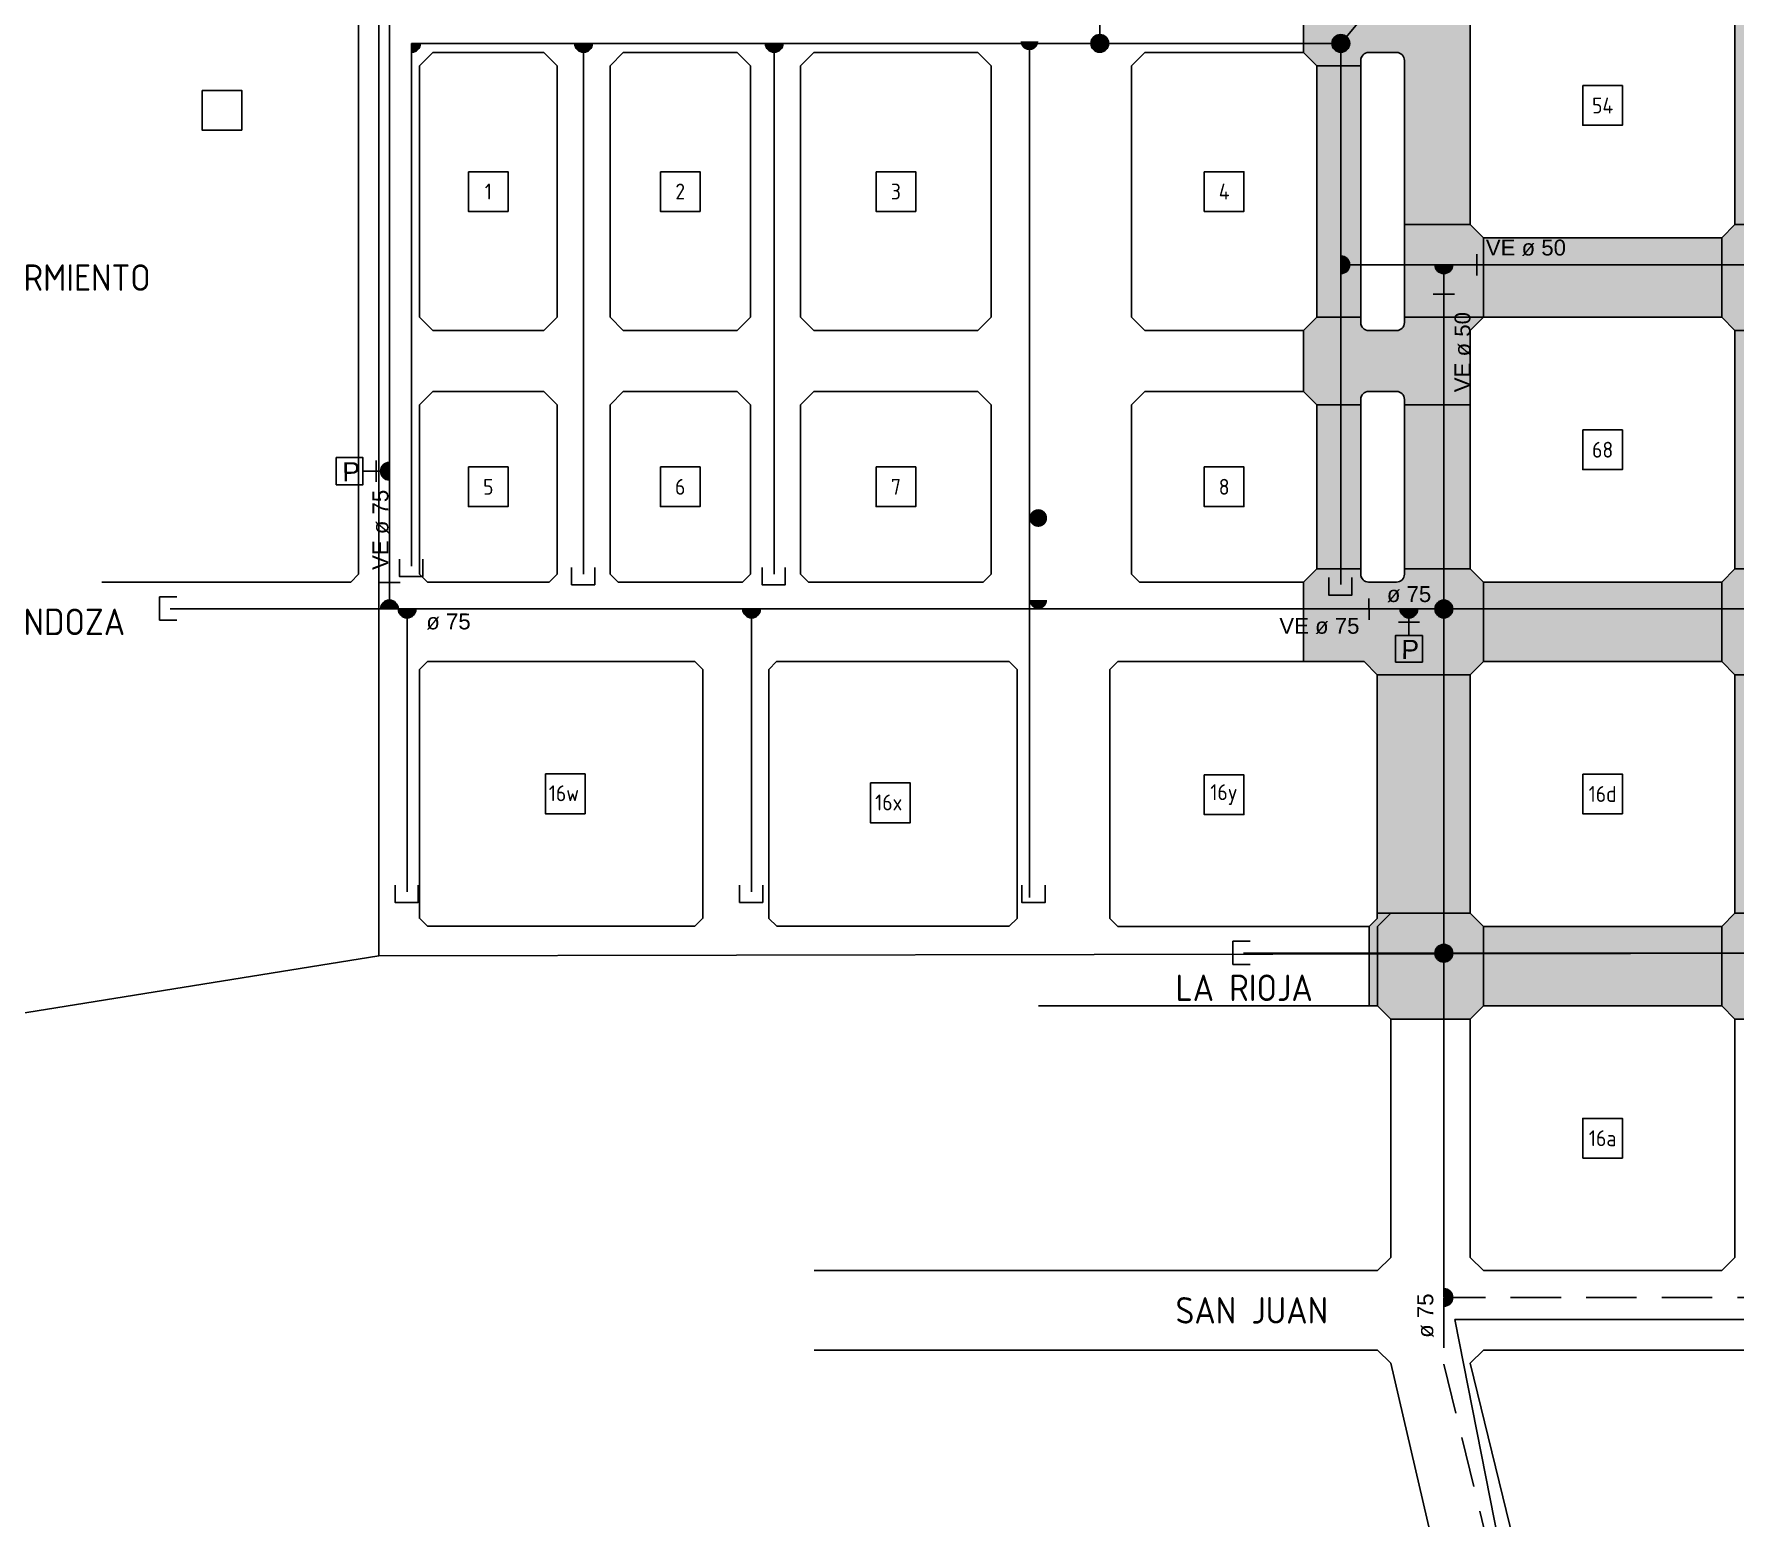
# Model space of a CAD drawing. Extents: x -48 to 13651, y -112 to 3468.
# Drawn here: x 10424 to 11067, y 886 to 1446 of the extents above; entities that cross this region are included whole.
import ezdxf
from ezdxf.enums import TextEntityAlignment as Align

# ---------------------------------------------------------------- set-up
doc = ezdxf.new("R2010")
doc.units = 0
doc.header["$LTSCALE"] = 6
doc.header["$MEASUREMENT"] = 0
doc.linetypes.add('HIDDEN2', pattern=[4.7625, 3.175, -1.5875])
for name, color, linetype in [('01', 1, 'CONTINUOUS'), ('02', 2, 'CONTINUOUS'), ('AMPLIACIONES', 2, 'CONTINUOUS'), ('Caño 50mm', 1, 'CONTINUOUS'), ('Caño 75mm', 2, 'CONTINUOUS'), ('llaves', 3, 'CONTINUOUS'), ('MANZANAS', 7, 'CONTINUOUS'), ('NOMB_CALLES', 4, 'CONTINUOUS'), ('NOMENCLATURA CAÑOS', 3, 'CONTINUOUS'), ('NUMERO-MANZANA', 4, 'CONTINUOUS'), ('Pavimento', 253, 'CONTINUOUS'), ('RED SEC', 150, 'CONTINUOUS'), ('sectores nuevos', 252, 'CONTINUOUS')]:
    doc.layers.add(name, color=color, linetype=linetype)
doc.styles.add('DATOS', font='arial.ttf')
doc.styles.add('GEOSLAB703LTBT', font='isocp.shx', dxfattribs={"width": 0.9, "height": 8})

# ---------------------------------------------------------------- blocks, each defined once
blk = doc.blocks.new('CUADRADO')
at = {"layer": 'NUMERO-MANZANA', "linetype": 'Continuous'}
blk.add_lwpolyline([(-7.5, -7.5), (7.5, -7.5), (7.5, 7.5), (-7.5, 7.5)], close=True, dxfattribs=at)

msp = doc.modelspace()

# ---------------------------------------------------------------- hatches: boundary and pattern name
at = {"layer": 'Pavimento'}
h = msp.add_hatch(color=256, dxfattribs=at)
h.paths.add_polyline_path([(11066.575, 1114.145), (11096.575, 1114.145), (11096.575, 1204.145), (11066.575, 1204.145)])
h.paths.add_polyline_path([(11066.575, 1244.145), (11096.575, 1244.145), (11096.575, 1334.145), (11066.575, 1334.145)])
h.paths.add_polyline_path([(11066.575, 1374.145), (11096.575, 1374.145), (11096.575, 1464.145), (11066.575, 1464.145)])
h.paths.add_polyline_path([(11066.575, 1504.145), (11096.575, 1504.145), (11096.575, 1594.145), (11066.575, 1594.145)])
h.paths.add_polyline_path([(11066.575, 1634.145), (11096.575, 1634.145), (11096.575, 1724.145), (11066.575, 1724.145)])
h.paths.add_polyline_path([(11066.575, 1764.145), (11096.575, 1764.145), (11096.575, 1854.145), (11066.575, 1854.145)])
h.paths.add_polyline_path([(11066.575, 1894.145), (11096.575, 1894.145), (11096.575, 1984.145), (11066.575, 1984.145)])
h.paths.add_polyline_path([(11066.575, 2024.145), (11096.575, 2024.145), (11096.575, 2114.145), (11066.575, 2114.145)])
h = msp.add_hatch(color=256, dxfattribs=at)
edge = h.paths.add_edge_path()
edge.add_line((10925.175, 1434.145), (10908.575, 1434.145))
edge.add_line((10908.575, 1434.145), (10903.575, 1439.145))
edge.add_line((10903.575, 1439.145), (10903.575, 1454.145))
edge.add_line((10903.575, 1454.145), (10938.675, 1454.145))
edge.add_arc((10938.675, 1457.145), 3, 270, 360)
edge.add_line((10941.675, 1457.145), (10941.675, 1464.145))
edge.add_line((10941.675, 1464.145), (10966.575, 1464.145))
edge.add_line((10966.575, 1464.145), (10966.575, 1374.145))
edge.add_line((10966.575, 1374.145), (10941.675, 1374.145))
edge.add_line((10941.675, 1374.145), (10941.675, 1436.145))
edge.add_arc((10938.675, 1436.145), 3, 0, 90)
edge.add_line((10938.675, 1439.145), (10928.175, 1439.145))
edge.add_arc((10928.175, 1436.145), 3, 90, 180)
edge.add_line((10925.175, 1436.145), (10925.175, 1434.145))
edge.add_line((10925.175, 1434.145), (10908.575, 1434.145))
edge.add_line((10908.575, 1434.145), (10925.175, 1434.145))
for points in [[(10908.575, 1339.145), (10925.175, 1339.145), (10925.175, 1434.145), (10908.575, 1434.145)], [(10971.575, 1339.145), (10941.675, 1339.145), (10941.675, 1374.145), (10966.575, 1374.145), (10971.575, 1369.145)]]:
    msp.add_hatch(color=256, dxfattribs=at).paths.add_polyline_path(points)
h = msp.add_hatch(color=256, dxfattribs=at)
h.paths.add_polyline_path([(10971.575, 1339.145), (11061.575, 1339.145), (11061.575, 1369.145), (10971.575, 1369.145)])
h.paths.add_polyline_path([(11101.575, 1339.145), (11101.575, 1369.145), (11096.575, 1374.145), (11066.575, 1374.145), (11061.575, 1369.145), (11061.575, 1339.145), (11066.575, 1334.145), (11096.575, 1334.145)])
h.paths.add_polyline_path([(11101.575, 1339.145), (11191.575, 1339.145), (11191.575, 1369.145), (11101.575, 1369.145)])
h.paths.add_polyline_path([(11231.575, 1339.145), (11231.575, 1369.145), (11226.575, 1374.145), (11196.575, 1374.145), (11191.575, 1369.145), (11191.575, 1339.145), (11196.575, 1334.145), (11226.575, 1334.145)])
h.paths.add_polyline_path([(11231.575, 1339.145), (11321.575, 1339.145), (11321.575, 1369.145), (11231.575, 1369.145)])
h.paths.add_polyline_path([(11361.575, 1339.145), (11361.575, 1369.145), (11356.575, 1374.145), (11326.575, 1374.145), (11321.575, 1369.145), (11321.575, 1339.145), (11326.575, 1334.145), (11356.575, 1334.145)])
h = msp.add_hatch(color=256, dxfattribs=at)
edge = h.paths.add_edge_path()
edge.add_line((10908.575, 1306.145), (10903.575, 1311.145))
edge.add_line((10903.575, 1311.145), (10903.575, 1334.145))
edge.add_line((10903.575, 1334.145), (10908.575, 1339.145))
edge.add_line((10908.575, 1339.145), (10925.175, 1339.145))
edge.add_line((10925.175, 1339.145), (10925.175, 1337.145))
edge.add_arc((10928.175, 1337.145), 3, 180, 270)
edge.add_line((10928.175, 1334.145), (10938.675, 1334.145))
edge.add_arc((10938.675, 1337.145), 3, 270, 360)
edge.add_line((10941.675, 1337.145), (10941.675, 1339.145))
edge.add_line((10941.675, 1339.145), (10971.575, 1339.145))
edge.add_line((10971.575, 1339.145), (10966.575, 1334.145))
edge.add_line((10966.575, 1334.145), (10966.575, 1306.145))
edge.add_line((10966.575, 1306.145), (10941.675, 1306.145))
edge.add_line((10941.675, 1306.145), (10941.675, 1308.145))
edge.add_arc((10938.675, 1308.145), 3, 0, 90)
edge.add_line((10938.675, 1311.145), (10928.175, 1311.145))
edge.add_arc((10928.175, 1308.145), 3, 90, 180)
edge.add_line((10925.175, 1308.145), (10925.175, 1306.145))
edge.add_line((10925.175, 1306.145), (10908.575, 1306.145))
h = msp.add_hatch(color=256, dxfattribs=at)
h.paths.add_polyline_path([(10908.575, 1306.145), (10925.175, 1306.145), (10925.175, 1244.145), (10908.575, 1244.145)])
h.paths.add_polyline_path([(10941.675, 1306.145), (10966.575, 1306.145), (10966.575, 1244.145), (10941.675, 1244.145)])
h.paths.add_polyline_path([(10931.428, 1114.145), (10966.575, 1114.145), (10966.575, 1204.145), (10931.428, 1204.145)])
h = msp.add_hatch(color=256, dxfattribs=at)
edge = h.paths.add_edge_path()
edge.add_line((10966.575, 1204.145), (10931.428, 1204.145))
edge.add_line((10931.428, 1204.145), (10926.428, 1209.145))
edge.add_line((10926.428, 1209.145), (10903.575, 1209.145))
edge.add_line((10903.575, 1209.145), (10903.575, 1239.145))
edge.add_line((10903.575, 1239.145), (10908.575, 1244.145))
edge.add_line((10908.575, 1244.145), (10925.175, 1244.145))
edge.add_line((10925.175, 1244.145), (10925.175, 1242.145))
edge.add_arc((10928.175, 1242.145), 3, 180, 270)
edge.add_line((10928.175, 1239.145), (10938.675, 1239.145))
edge.add_arc((10938.675, 1242.145), 3, 270, 360)
edge.add_line((10941.675, 1242.145), (10941.675, 1244.145))
edge.add_line((10941.675, 1244.145), (10966.575, 1244.145))
edge.add_line((10966.575, 1244.145), (10971.575, 1239.145))
edge.add_line((10971.575, 1239.145), (10971.575, 1209.145))
edge.add_line((10971.575, 1209.145), (10966.575, 1204.145))
h = msp.add_hatch(color=256, dxfattribs=at)
h.paths.add_polyline_path([(10971.575, 1209.145), (11061.575, 1209.145), (11061.575, 1239.145), (10971.575, 1239.145)])
h.paths.add_polyline_path([(11101.575, 1209.145), (11101.575, 1239.145), (11096.575, 1244.145), (11066.575, 1244.145), (11061.575, 1239.145), (11061.575, 1209.145), (11066.575, 1204.145), (11096.575, 1204.145)])
h.paths.add_polyline_path([(11101.575, 1209.145), (11191.575, 1209.145), (11191.575, 1239.145), (11101.575, 1239.145)])
h.paths.add_polyline_path([(11231.575, 1209.145), (11231.575, 1239.145), (11226.575, 1244.145), (11196.575, 1244.145), (11191.575, 1239.145), (11191.575, 1209.145), (11196.575, 1204.145), (11226.575, 1204.145)])
h.paths.add_polyline_path([(11231.575, 1209.145), (11321.575, 1209.145), (11321.575, 1239.145), (11231.575, 1239.145)])
h.paths.add_polyline_path([(11361.575, 1209.145), (11361.575, 1239.145), (11356.575, 1244.145), (11326.575, 1244.145), (11321.575, 1239.145), (11321.575, 1209.145), (11326.575, 1209.145), (11356.575, 1209.145)])
h = msp.add_hatch(color=256, dxfattribs=at)
h.paths.add_polyline_path([(10971.575, 1079.145), (10971.575, 1109.145), (10966.575, 1114.145), (10936.575, 1114.145), (10931.575, 1109.145), (10931.575, 1079.145), (10936.575, 1074.145), (10966.575, 1074.145)])
h.paths.add_polyline_path([(10928.428, 1109.145), (10928.428, 1079.145), (10931.575, 1079.145), (10931.575, 1109.145), (10936.575, 1114.145), (10931.428, 1114.145), (10931.428, 1112.145)])
h = msp.add_hatch(color=256, dxfattribs=at)
h.paths.add_polyline_path([(11415.032, 1079.401), (11421.906, 1107.734), (11423.427, 1114.004), (11382.267, 1114.004), (11376.088, 1109.145), (11368.81, 1079.145), (11372.597, 1074.145), (11413.757, 1074.145)])
h.paths.add_polyline_path([(11231.575, 1079.145), (11368.81, 1079.145), (11376.088, 1109.145), (11231.575, 1109.145)])
h.paths.add_polyline_path([(11231.575, 1079.145), (11231.575, 1109.145), (11226.575, 1114.145), (11196.575, 1114.145), (11191.575, 1109.145), (11191.575, 1079.145), (11196.575, 1074.145), (11226.575, 1074.145)])
h.paths.add_polyline_path([(11101.575, 1079.145), (11191.575, 1079.145), (11191.575, 1109.145), (11101.575, 1109.145)])
h.paths.add_polyline_path([(11101.575, 1079.145), (11101.575, 1109.145), (11096.575, 1114.145), (11066.575, 1114.145), (11061.575, 1109.145), (11061.575, 1079.145), (11066.575, 1074.145), (11096.575, 1074.145)])
h.paths.add_polyline_path([(10971.575, 1079.145), (11061.575, 1079.145), (11061.575, 1109.145), (10971.575, 1109.145)])
at = {"layer": 'RED SEC'}
h = msp.add_hatch(color=256, dxfattribs=at)
edge = h.paths.add_edge_path()
edge.add_line((10826.575, 1445.941), (10826.575, 1439.238))
edge.add_arc((10826.575, 1442.59), 3.351, 90, 270, ccw=False)
h = msp.add_hatch(color=256, dxfattribs=at)
edge = h.paths.add_edge_path()
edge.add_line((10826.575, 1445.941), (10826.575, 1439.238))
edge.add_arc((10826.575, 1442.59), 3.351, 270, 450)
h = msp.add_hatch(color=256, dxfattribs=at)
edge = h.paths.add_edge_path()
edge.add_line((10917.657, 1445.941), (10917.657, 1439.238))
edge.add_arc((10917.657, 1442.59), 3.351, 90, 270, ccw=False)
h = msp.add_hatch(color=256, dxfattribs=at)
edge = h.paths.add_edge_path()
edge.add_line((10917.657, 1445.941), (10917.657, 1439.238))
edge.add_arc((10917.657, 1442.59), 3.351, 270, 450)
h = msp.add_hatch(color=256, dxfattribs=at)
edge = h.paths.add_edge_path()
edge.add_line((10569.926, 1442.59), (10566.575, 1442.59))
edge.add_line((10566.575, 1442.59), (10566.575, 1439.238))
edge.add_arc((10566.575, 1442.59), 3.351, 270, 360)
h = msp.add_hatch(color=256, dxfattribs=at)
edge = h.paths.add_edge_path()
edge.add_line((10628.223, 1442.59), (10634.926, 1442.59))
edge.add_arc((10631.575, 1442.59), 3.351, 180, 360, ccw=False)
h = msp.add_hatch(color=256, dxfattribs=at)
edge = h.paths.add_edge_path()
edge.add_line((10700.223, 1442.59), (10706.926, 1442.59))
edge.add_arc((10703.575, 1442.59), 3.351, 180, 360, ccw=False)
h = msp.add_hatch(color=256, dxfattribs=at)
edge = h.paths.add_edge_path()
edge.add_line((10796.649, 1443.351), (10803.351, 1443.351))
edge.add_arc((10800, 1443.351), 3.351, 180, 360, ccw=False)
h = msp.add_hatch(color=256, dxfattribs=at)
edge = h.paths.add_edge_path()
edge.add_line((10917.657, 1362.356), (10917.657, 1355.653))
edge.add_arc((10917.657, 1359.004), 3.351, 270, 450)
h = msp.add_hatch(color=256, dxfattribs=at)
edge = h.paths.add_edge_path()
edge.add_line((10953.223, 1359.004), (10959.926, 1359.004))
edge.add_arc((10956.575, 1359.004), 3.351, 180, 360, ccw=False)
h = msp.add_hatch(color=256, dxfattribs=at)
edge = h.paths.add_edge_path()
edge.add_line((10558.196, 1284.387), (10558.196, 1277.684))
edge.add_arc((10558.196, 1281.036), 3.351, -270, -90, ccw=False)
h = msp.add_hatch(color=256, dxfattribs=at)
edge = h.paths.add_edge_path()
edge.add_line((10803.351, 1266.703), (10803.351, 1260))
edge.add_arc((10803.351, 1263.351), 3.351, 90, 270, ccw=False)
h = msp.add_hatch(color=256, dxfattribs=at)
edge = h.paths.add_edge_path()
edge.add_line((10803.351, 1266.703), (10803.351, 1260))
edge.add_arc((10803.351, 1263.351), 3.351, 270, 450)
h = msp.add_hatch(color=256, dxfattribs=at)
edge = h.paths.add_edge_path()
edge.add_line((10561.547, 1229.004), (10554.844, 1229.004))
edge.add_arc((10558.196, 1229.004), 3.351, 0, 180, ccw=False)
h = msp.add_hatch(color=256, dxfattribs=at)
edge = h.paths.add_edge_path()
edge.add_line((10568.25, 1229.004), (10561.547, 1229.004))
edge.add_arc((10564.898, 1229.004), 3.351, 180, 360)
h = msp.add_hatch(color=256, dxfattribs=at)
edge = h.paths.add_edge_path()
edge.add_line((10698.414, 1229.004), (10691.711, 1229.004))
edge.add_arc((10695.062, 1229.004), 3.351, 180, 360)
h = msp.add_hatch(color=256, dxfattribs=at)
edge = h.paths.add_edge_path()
edge.add_line((10806.703, 1232.356), (10800, 1232.356))
edge.add_arc((10803.352, 1232.356), 3.351, 180, 360)
h = msp.add_hatch(color=256, dxfattribs=at)
edge = h.paths.add_edge_path()
edge.add_line((10940.05, 1229.004), (10946.753, 1229.004))
edge.add_arc((10943.402, 1229.004), 3.351, -180, 0, ccw=False)
h = msp.add_hatch(color=256, dxfattribs=at)
edge = h.paths.add_edge_path()
edge.add_line((10956.575, 1232.356), (10956.575, 1225.653))
edge.add_arc((10956.575, 1229.004), 3.351, 90, 270, ccw=False)
h = msp.add_hatch(color=256, dxfattribs=at)
edge = h.paths.add_edge_path()
edge.add_line((10956.575, 1232.356), (10956.575, 1225.653))
edge.add_arc((10956.575, 1229.004), 3.351, 270, 450)
h = msp.add_hatch(color=256, dxfattribs=at)
edge = h.paths.add_edge_path()
edge.add_line((10956.575, 1102.356), (10956.575, 1095.653))
edge.add_arc((10956.575, 1099.004), 3.351, 90, 270, ccw=False)
h = msp.add_hatch(color=256, dxfattribs=at)
edge = h.paths.add_edge_path()
edge.add_line((10956.575, 1102.356), (10956.575, 1095.653))
edge.add_arc((10956.575, 1099.004), 3.351, 270, 450)
h = msp.add_hatch(color=256, dxfattribs=at)
edge = h.paths.add_edge_path()
edge.add_line((10956.575, 972.356), (10956.575, 965.653))
edge.add_arc((10956.575, 969.004), 3.351, 270, 450)

# ---------------------------------------------------------------- linework, layer by layer
at = {"layer": '01'}
for points in [[(10538.139, 1286.144), (10538.139, 1275.927), (10548.175, 1275.927), (10548.175, 1286.144)], [(10938.294, 1208.947), (10948.51, 1208.947), (10948.51, 1218.983), (10938.294, 1218.983)]]:
    msp.add_lwpolyline(points, close=True, dxfattribs=at)
for points in [[(10558.196, 1281.036), (10548.175, 1281.036)], [(10943.402, 1229.004), (10943.402, 1218.983)]]:
    msp.add_lwpolyline(points, dxfattribs=at)
at = {"layer": 'Caño 50mm'}
for p, q in [((10826.575, 1619.145), (10826.575, 1439.238)), ((10917.657, 1442.59), (10956.575, 1489.145)), ((10566.575, 1245.223), (10566.575, 1442.59)), ((10566.575, 1442.59), (10917.657, 1442.59)), ((10631.575, 1442.59), (10631.575, 1242.145)), ((10703.575, 1442.59), (10703.575, 1242.145)), ((10917.657, 1442.59), (10917.657, 1238.294)), ((11437.432, 1359.004), (10917.657, 1359.004)), ((10956.575, 1359.004), (10956.575, 969.303)), ((10558.196, 1229.004), (10475.399, 1229.004)), ((10564.898, 1229.004), (10564.898, 1122.174)), ((10695.062, 1229.004), (10695.062, 1122.174)), ((11418.733, 1229.004), (10956.575, 1229.004)), ((11086.575, 1099.004), (10880.928, 1099.004))]:
    msp.add_line(p, q, dxfattribs=at)
at = {"layer": 'Caño 50mm', "color": 1, "lineweight": -3}
msp.add_line((10800, 1440), (10800, 1260), dxfattribs=at)
at = {"layer": 'Caño 50mm', "color": 1}
msp.add_line((10800, 1229.004), (10800, 1120), dxfattribs=at)
at = {"layer": 'Caño 75mm'}
for p in [(10558.196, 1489.145), (10956.575, 1229.004)]:
    msp.add_line(p, (10558.196, 1229.004), dxfattribs=at)
at = {"layer": 'Caño 75mm', "color": 2}
msp.add_line((10800, 1260), (10800, 1229.004), dxfattribs=at)
at = {"layer": 'Caño 75mm', "linetype": 'HIDDEN2'}
for p, q in [((10956.575, 969.004), (10956.575, 943.866)), ((11086.575, 969.004), (10956.575, 969.004)), ((10956.575, 943.866), (11017.236, 695.923))]:
    msp.add_line(p, q, dxfattribs=at)
at = {"layer": 'llaves'}
for p, q in [((10969.015, 1362.959), (10969.03, 1354.943)), ((10928.301, 1232.959), (10928.316, 1224.943))]:
    msp.add_line(p, q, dxfattribs=at)
for points in [[(10562.026, 1247.765), (10562.026, 1241.211), (10566.4, 1241.211)], [(10570.775, 1247.765), (10570.775, 1241.211), (10566.4, 1241.211)], [(10627.026, 1244.687), (10627.026, 1238.133), (10631.4, 1238.133)], [(10635.775, 1244.687), (10635.775, 1238.133), (10631.4, 1238.133)], [(10699.026, 1244.687), (10699.026, 1238.133), (10703.4, 1238.133)], [(10707.775, 1244.687), (10707.775, 1238.133), (10703.4, 1238.133)], [(10913.109, 1240.836), (10913.109, 1234.282), (10917.483, 1234.282)], [(10921.858, 1240.836), (10921.858, 1234.282), (10917.483, 1234.282)], [(10477.941, 1233.553), (10471.387, 1233.553), (10471.387, 1229.179)], [(10477.941, 1224.804), (10471.387, 1224.804), (10471.387, 1229.179)], [(10560.35, 1124.716), (10560.35, 1118.162), (10564.724, 1118.162)], [(10569.099, 1124.716), (10569.099, 1118.162), (10564.724, 1118.162)], [(10690.514, 1124.716), (10690.514, 1118.162), (10694.888, 1118.162)], [(10699.262, 1124.716), (10699.262, 1118.162), (10694.888, 1118.162)], [(10797.156, 1124.66), (10797.156, 1118.106), (10801.531, 1118.106)], [(10805.905, 1124.66), (10805.905, 1118.106), (10801.531, 1118.106)], [(10883.47, 1103.553), (10876.917, 1103.553), (10876.917, 1099.179)], [(10883.47, 1094.804), (10876.917, 1094.804), (10876.917, 1099.179)]]:
    msp.add_lwpolyline(points, dxfattribs=at)
at = {"layer": 'MANZANAS'}
for p, q in [((10546.575, 1242.145), (10546.575, 1464.145)), ((10966.575, 1464.145), (10966.575, 1374.145)), ((11066.575, 1374.145), (11066.575, 1464.145)), ((10574.575, 1439.145), (10569.575, 1434.145)), ((10569.575, 1339.145), (10569.575, 1434.145)), ((10616.575, 1439.145), (10574.575, 1439.145)), ((10621.575, 1434.145), (10616.575, 1439.145)), ((10621.575, 1339.145), (10621.575, 1434.145)), ((10646.575, 1439.145), (10641.575, 1434.145)), ((10641.575, 1339.145), (10641.575, 1434.145)), ((10689.575, 1439.145), (10646.575, 1439.145)), ((10694.575, 1434.145), (10689.575, 1439.145)), ((10694.575, 1339.145), (10694.575, 1434.145)), ((10718.575, 1439.145), (10713.575, 1434.145)), ((10713.575, 1339.145), (10713.575, 1434.145)), ((10780.575, 1439.145), (10718.575, 1439.145)), ((10785.575, 1434.145), (10780.575, 1439.145)), ((10785.575, 1339.145), (10785.575, 1434.145)), ((10838.575, 1434.145), (10843.575, 1439.145)), ((10838.575, 1339.145), (10838.575, 1434.145)), ((10903.575, 1439.145), (10843.575, 1439.145)), ((10908.575, 1434.145), (10903.575, 1439.145)), ((10908.575, 1339.145), (10908.575, 1434.145)), ((10925.175, 1337.145), (10925.175, 1436.145)), ((10938.675, 1439.145), (10928.175, 1439.145)), ((10941.675, 1436.145), (10941.675, 1337.145)), ((10971.575, 1369.145), (10966.575, 1374.145)), ((10971.575, 1369.145), (11061.575, 1369.145)), ((11066.575, 1374.145), (11061.575, 1369.145)), ((10574.575, 1334.145), (10569.575, 1339.145)), ((10616.575, 1334.145), (10621.575, 1339.145)), ((10641.575, 1339.145), (10646.575, 1334.145)), ((10689.575, 1334.145), (10694.575, 1339.145)), ((10718.575, 1334.145), (10713.575, 1339.145)), ((10785.575, 1339.145), (10780.575, 1334.145)), ((10843.575, 1334.145), (10838.575, 1339.145)), ((10908.575, 1339.145), (10903.575, 1334.145)), ((10966.575, 1334.145), (10971.575, 1339.145)), ((11061.575, 1339.145), (10971.575, 1339.145)), ((11061.575, 1339.145), (11066.575, 1334.145)), ((10616.575, 1334.145), (10574.575, 1334.145)), ((10689.575, 1334.145), (10646.575, 1334.145)), ((10780.575, 1334.145), (10718.575, 1334.145)), ((10903.575, 1334.145), (10843.575, 1334.145)), ((10938.675, 1334.145), (10928.175, 1334.145)), ((10966.575, 1334.145), (10966.575, 1244.145)), ((11066.575, 1244.145), (11066.575, 1334.145)), ((10574.575, 1311.145), (10569.575, 1306.145)), ((10616.575, 1311.145), (10574.575, 1311.145)), ((10621.575, 1306.145), (10616.575, 1311.145)), ((10646.575, 1311.145), (10641.575, 1306.145)), ((10689.575, 1311.145), (10646.575, 1311.145)), ((10694.575, 1306.145), (10689.575, 1311.145)), ((10713.575, 1306.145), (10718.575, 1311.145)), ((10780.575, 1311.145), (10718.575, 1311.145)), ((10785.575, 1306.145), (10780.575, 1311.145)), ((10843.575, 1311.145), (10838.575, 1306.145)), ((10903.575, 1311.145), (10843.575, 1311.145)), ((10908.575, 1306.145), (10903.575, 1311.145)), ((10938.675, 1311.145), (10928.175, 1311.145)), ((10569.575, 1242.145), (10569.575, 1306.145)), ((10621.575, 1242.145), (10621.575, 1306.145)), ((10641.575, 1242.145), (10641.575, 1306.145)), ((10694.575, 1242.145), (10694.575, 1306.145)), ((10713.575, 1242.145), (10713.575, 1306.145)), ((10785.575, 1242.145), (10785.575, 1306.145)), ((10838.575, 1242.145), (10838.575, 1306.145)), ((10908.575, 1244.145), (10908.575, 1306.145)), ((10925.175, 1242.145), (10925.175, 1308.145)), ((10941.675, 1308.145), (10941.675, 1242.145)), ((10546.575, 1242.145), (10543.575, 1239.145)), ((10572.575, 1239.145), (10569.575, 1242.145)), ((10621.575, 1242.145), (10618.575, 1239.145)), ((10641.575, 1242.145), (10644.575, 1239.145)), ((10691.575, 1239.145), (10694.575, 1242.145)), ((10713.575, 1242.145), (10716.575, 1239.145)), ((10785.575, 1242.145), (10782.575, 1239.145)), ((10838.575, 1242.145), (10841.575, 1239.145)), ((10908.575, 1244.145), (10903.575, 1239.145)), ((10971.575, 1239.145), (10966.575, 1244.145)), ((11066.575, 1244.145), (11061.575, 1239.145)), ((10449.575, 1239.145), (10543.575, 1239.145)), ((10618.575, 1239.145), (10572.575, 1239.145)), ((10691.575, 1239.145), (10644.575, 1239.145)), ((10782.575, 1239.145), (10716.575, 1239.145)), ((10903.575, 1239.145), (10841.575, 1239.145)), ((10938.675, 1239.145), (10928.175, 1239.145)), ((10971.575, 1239.145), (11061.575, 1239.145)), ((10572.575, 1209.145), (10569.575, 1206.145)), ((10572.575, 1209.145), (10673.575, 1209.145)), ((10673.575, 1209.145), (10676.575, 1206.145)), ((10704.512, 1209.145), (10701.512, 1206.145)), ((10704.512, 1209.145), (10792.366, 1209.145)), ((10792.366, 1209.145), (10795.366, 1206.145)), ((10830.428, 1206.145), (10833.428, 1209.145)), ((10833.428, 1209.145), (10926.428, 1209.145)), ((10926.428, 1209.145), (10931.428, 1204.145)), ((10966.575, 1204.145), (10971.575, 1209.145)), ((11061.575, 1209.145), (10971.575, 1209.145)), ((11061.575, 1209.145), (11066.575, 1204.145)), ((10569.575, 1206.145), (10569.575, 1112.145)), ((10676.575, 1112.145), (10676.575, 1206.145)), ((10701.512, 1206.145), (10701.512, 1112.145)), ((10795.37, 1112.125), (10795.37, 1206.125)), ((10830.428, 1112.145), (10830.428, 1206.145)), ((10931.428, 1112.145), (10931.428, 1204.145)), ((10966.575, 1204.145), (10966.575, 1114.145)), ((11066.575, 1114.145), (11066.575, 1204.145)), ((10572.575, 1109.244), (10569.575, 1112.244)), ((10673.568, 1109.205), (10676.568, 1112.205)), ((10704.528, 1109.165), (10701.528, 1112.165)), ((10792.417, 1109.164), (10795.417, 1112.164)), ((10833.428, 1109.145), (10830.428, 1112.145)), ((10928.428, 1109.145), (10931.428, 1112.145)), ((10966.575, 1114.145), (10971.575, 1109.145)), ((11061.575, 1109.145), (11066.575, 1114.145)), ((10572.575, 1109.244), (10673.575, 1109.244)), ((10704.528, 1109.165), (10792.381, 1109.165)), ((10833.428, 1109.145), (10928.428, 1109.145)), ((10971.575, 1109.145), (11061.575, 1109.145)), ((10931.575, 1079.145), (10803.428, 1079.145)), ((10931.575, 1079.145), (10936.575, 1074.145)), ((10936.575, 984.145), (10936.575, 1074.145)), ((10966.575, 1074.145), (10971.575, 1079.145)), ((10966.575, 1074.145), (10966.575, 984.145)), ((11061.575, 1079.145), (10971.575, 1079.145)), ((11066.575, 1074.145), (11061.575, 1079.145)), ((11066.575, 984.145), (11066.575, 1074.145)), ((10931.575, 979.145), (10936.575, 984.145)), ((10966.575, 984.145), (10971.575, 979.145)), ((11061.575, 979.145), (11066.575, 984.145)), ((10718.643, 979.145), (10931.575, 979.145)), ((10971.575, 979.145), (11061.575, 979.145)), ((10931.575, 949.145), (10718.643, 949.145)), ((10931.575, 949.145), (10936.575, 944.145)), ((10966.575, 944.145), (10971.575, 949.145)), ((11191.575, 949.145), (10971.575, 949.145)), ((10936.575, 944.145), (10957.778, 853.2)), ((10966.575, 944.145), (10989.817, 849.145))]:
    msp.add_line(p, q, dxfattribs=at)
for centre, start, end in [((10928.175, 1436.145), 90, 180), ((10938.675, 1436.145), 0, 90), ((10928.175, 1337.145), 180, 270), ((10938.675, 1337.145), 270, 0), ((10928.175, 1308.145), 90, 180), ((10938.675, 1308.145), 0, 90), ((10928.175, 1242.145), 180, 270), ((10938.675, 1242.145), 270, 360)]:
    msp.add_arc(centre, 3, start, end, dxfattribs=at)
at = {"layer": 'NOMENCLATURA CAÑOS'}
for points in [[(10952.566, 1347.845), (10960.583, 1347.845)], [(10553.185, 1285.044), (10553.185, 1277.027)], [(10554.241, 1239), (10562.258, 1239)], [(10939.393, 1223.994), (10947.41, 1223.994)]]:
    msp.add_lwpolyline(points, dxfattribs=at)
at = {"layer": 'NUMERO-MANZANA'}
for points in [[(10487.433, 1424.841), (10502.433, 1424.841), (10502.433, 1409.841), (10487.433, 1409.841)], [(11009.075, 1426.645), (11024.075, 1426.645), (11024.075, 1411.645), (11009.075, 1411.645)], [(10588.075, 1394.145), (10603.075, 1394.145), (10603.075, 1379.145), (10588.075, 1379.145)], [(10660.575, 1394.145), (10675.575, 1394.145), (10675.575, 1379.145), (10660.575, 1379.145)], [(10742.075, 1394.145), (10757.075, 1394.145), (10757.075, 1379.145), (10742.075, 1379.145)], [(10866.075, 1394.145), (10881.075, 1394.145), (10881.075, 1379.145), (10866.075, 1379.145)], [(11009.075, 1296.645), (11024.075, 1296.645), (11024.075, 1281.645), (11009.075, 1281.645)], [(10588.075, 1282.645), (10603.075, 1282.645), (10603.075, 1267.645), (10588.075, 1267.645)], [(10660.575, 1282.645), (10675.575, 1282.645), (10675.575, 1267.645), (10660.575, 1267.645)], [(10742.075, 1282.645), (10757.075, 1282.645), (10757.075, 1267.645), (10742.075, 1267.645)], [(10866.075, 1282.645), (10881.075, 1282.645), (10881.075, 1267.645), (10866.075, 1267.645)], [(10617.14, 1166.69), (10632.14, 1166.69), (10632.14, 1151.69), (10617.14, 1151.69)], [(10739.955, 1163.299), (10754.955, 1163.299), (10754.955, 1148.299), (10739.955, 1148.299)], [(10866.075, 1166.369), (10881.075, 1166.369), (10881.075, 1151.369), (10866.075, 1151.369)], [(11009.075, 1166.645), (11024.075, 1166.645), (11024.075, 1151.645), (11009.075, 1151.645)]]:
    msp.add_lwpolyline(points, close=True, dxfattribs=at)
at = {"layer": 'Pavimento'}
for points in [[(10925.175, 1434.145), (10908.575, 1434.145), (10903.575, 1439.145), (10903.575, 1454.145), (10938.675, 1454.145, 0.4142136), (10941.675, 1457.145), (10941.675, 1464.145), (10966.575, 1464.145), (10966.575, 1374.145), (10941.675, 1374.145), (10941.675, 1436.145, 0.4142136), (10938.675, 1439.145), (10928.175, 1439.145, 0.4142136), (10925.175, 1436.145), (10925.175, 1434.145), (10908.575, 1434.145)], [(10908.575, 1306.145), (10903.575, 1311.145), (10903.575, 1334.145), (10908.575, 1339.145), (10925.175, 1339.145), (10925.175, 1337.145, 0.4142136), (10928.175, 1334.145), (10938.675, 1334.145, 0.4142136), (10941.675, 1337.145), (10941.675, 1339.145), (10971.575, 1339.145), (10966.575, 1334.145), (10966.575, 1306.145), (10941.675, 1306.145), (10941.675, 1308.145, 0.4142136), (10938.675, 1311.145), (10928.175, 1311.145, 0.4142136), (10925.175, 1308.145), (10925.175, 1306.145), (10908.575, 1306.145)], [(10966.575, 1204.145), (10931.428, 1204.145), (10926.428, 1209.145), (10903.575, 1209.145), (10903.575, 1239.145), (10908.575, 1244.145), (10925.175, 1244.145), (10925.175, 1242.145, 0.4142136), (10928.175, 1239.145), (10938.675, 1239.145, 0.4142136), (10941.675, 1242.145), (10941.675, 1244.145), (10966.575, 1244.145), (10971.575, 1239.145), (10971.575, 1209.145), (10966.575, 1204.145)]]:
    msp.add_lwpolyline(points, format="xyb", close=True, dxfattribs=at)
for points in [[(10908.575, 1339.145), (10925.175, 1339.145), (10925.175, 1434.145), (10908.575, 1434.145)], [(10971.575, 1339.145), (10941.675, 1339.145), (10941.675, 1374.145), (10966.575, 1374.145), (10971.575, 1369.145)], [(10971.575, 1339.145), (11061.575, 1339.145), (11061.575, 1369.145), (10971.575, 1369.145)], [(11101.575, 1339.145), (11101.575, 1369.145), (11096.575, 1374.145), (11066.575, 1374.145), (11061.575, 1369.145), (11061.575, 1339.145), (11066.575, 1334.145), (11096.575, 1334.145), (11101.575, 1339.145)], [(10908.575, 1306.145), (10925.175, 1306.145), (10925.175, 1244.145), (10908.575, 1244.145)], [(10941.675, 1306.145), (10966.575, 1306.145), (10966.575, 1244.145), (10941.675, 1244.145)], [(11101.575, 1209.145), (11101.575, 1239.145), (11096.575, 1244.145), (11066.575, 1244.145), (11061.575, 1239.145), (11061.575, 1209.145), (11066.575, 1204.145), (11096.575, 1204.145), (11101.575, 1209.145)], [(10971.575, 1209.145), (11061.575, 1209.145), (11061.575, 1239.145), (10971.575, 1239.145)], [(10931.428, 1114.145), (10966.575, 1114.145), (10966.575, 1204.145), (10931.428, 1204.145)], [(10928.428, 1109.145), (10928.428, 1079.145), (10931.575, 1079.145), (10931.575, 1109.145), (10936.575, 1114.145), (10931.428, 1114.145), (10931.428, 1112.145)], [(10971.575, 1079.145), (10971.575, 1109.145), (10966.575, 1114.145), (10936.575, 1114.145), (10931.575, 1109.145), (10931.575, 1079.145), (10936.575, 1074.145), (10966.575, 1074.145), (10971.575, 1079.145)], [(11101.575, 1079.145), (11101.575, 1109.145), (11096.575, 1114.145), (11066.575, 1114.145), (11061.575, 1109.145), (11061.575, 1079.145), (11066.575, 1074.145), (11096.575, 1074.145), (11101.575, 1079.145)], [(10971.575, 1079.145), (11061.575, 1079.145), (11061.575, 1109.145), (10971.575, 1109.145)]]:
    msp.add_lwpolyline(points, close=True, dxfattribs=at)
at = {"layer": 'RED SEC'}
for centre, start, end in [((10826.575, 1442.59), 90, 270), ((10826.575, 1442.59), 270, 90), ((10917.657, 1442.59), 90, 270), ((10917.657, 1442.59), 270, 90), ((10566.575, 1442.59), 270, 0), ((10631.575, 1442.59), 180, 0), ((10703.575, 1442.59), 180, 0), ((10917.657, 1359.004), 270, 90), ((10956.575, 1359.004), 180, 0), ((10558.196, 1281.036), 90, 270), ((10558.196, 1229.004), 0, 180), ((10564.898, 1229.004), 180, 0), ((10695.062, 1229.004), 180, 0), ((10943.402, 1229.004), 180, 0), ((10956.575, 1229.004), 90, 270), ((10956.575, 1229.004), 270, 90), ((10956.575, 1099.004), 90, 270), ((10956.575, 1099.004), 270, 90), ((10956.575, 969.004), 270, 90)]:
    msp.add_arc(centre, 3.351, start, end, dxfattribs=at)
at = {"layer": 'sectores nuevos'}
msp.add_lwpolyline([(10554.187, 1475.928), (10554.187, 1098.036), (10180.957, 1037.983), (10180.957, 2260.415), (10429.111, 2260.415), (10429.111, 2391.456), (10689.006, 2391.456), (10689.006, 2257.539), (10433.625, 2257.539), (10432.321, 1475.928), (10554.187, 1475.928)], dxfattribs=at)
msp.add_lwpolyline([(10180.957, 1037.983), (10411.756, -111.593), (10853.853, -7.739), (11018.874, 665.454), (10960.738, 960.683), (11094.718, 960.677), (11094.717, 1099.004), (10554.187, 1098.036), (10180.957, 1037.983), (10411.756, -111.593)], close=True, dxfattribs=at)

# ---------------------------------------------------------------- block references
at = {"layer": 'AMPLIACIONES', "ltscale": 0.1}
msp.add_blockref('CUADRADO', (11016.575, 1029.145), dxfattribs=at)

# ---------------------------------------------------------------- texts
at = {"layer": '01', "style": 'DATOS'}
for rotation, p in [(0.42673, (10540.44, 1277.208)), (359.756606, (10940.505, 1210.152))]:
    msp.add_text('P', height=7.2, rotation=rotation, dxfattribs=at).set_placement(p)
at = {"layer": '02', "color": 2, "style": 'DATOS'}
for s, p in [('VE ø 50', (10972.443, 1362.493)), ('VE ø 75', (10894.422, 1219.658))]:
    msp.add_text(s, height=6, dxfattribs=at).set_placement(p)
for s, rotation, p in [('VE ø 50', 89.939098, (10966.588, 1310.853)), ('VE ø 75', 89.939098, (10557.78, 1243.738)), (' ø 75', 359.939098, (10932.721, 1231.641)), (' ø 75', 359.939098, (10569.81, 1221.315)), (' ø 75', 89.939098, (10952.582, 951.416))]:
    msp.add_text(s, height=6, rotation=rotation, dxfattribs=at).set_placement(p)
at = {"layer": 'NOMB_CALLES', "style": 'GEOSLAB703LTBT'}
for s, p in [('SARMIENTO', (10404.789, 1354.145)), ('MENDOZA', (10404.789, 1224.145)), ('LA RIOJA', (10855.228, 1085.957)), ('SAN JUAN', (10855.228, 964.145))]:
    msp.add_text(s, height=10, dxfattribs=at).set_placement(p, align=Align.MIDDLE_LEFT)
at = {"layer": 'NUMERO-MANZANA', "style": 'GEOSLAB703LTBT'}
for s, p in [('54', (11016.575, 1419.145)), ('1', (10595.575, 1386.645)), ('2', (10668.075, 1386.645)), ('3', (10749.575, 1386.645)), ('4', (10873.575, 1386.645)), ('68', (11016.575, 1289.145)), ('5', (10595.575, 1275.145)), ('6', (10668.075, 1275.145)), ('7', (10749.575, 1275.145)), ('8', (10873.575, 1275.145)), ('16w', (10624.128, 1159.414)), ('16x', (10746.857, 1155.952)), ('16y', (10873.477, 1158.926)), ('16d', (11016.575, 1159.145)), ('16a', (11016.575, 1029.145))]:
    msp.add_text(s, height=6, dxfattribs=at).set_placement(p, align=Align.MIDDLE)

doc.saveas('drawing.dxf')
